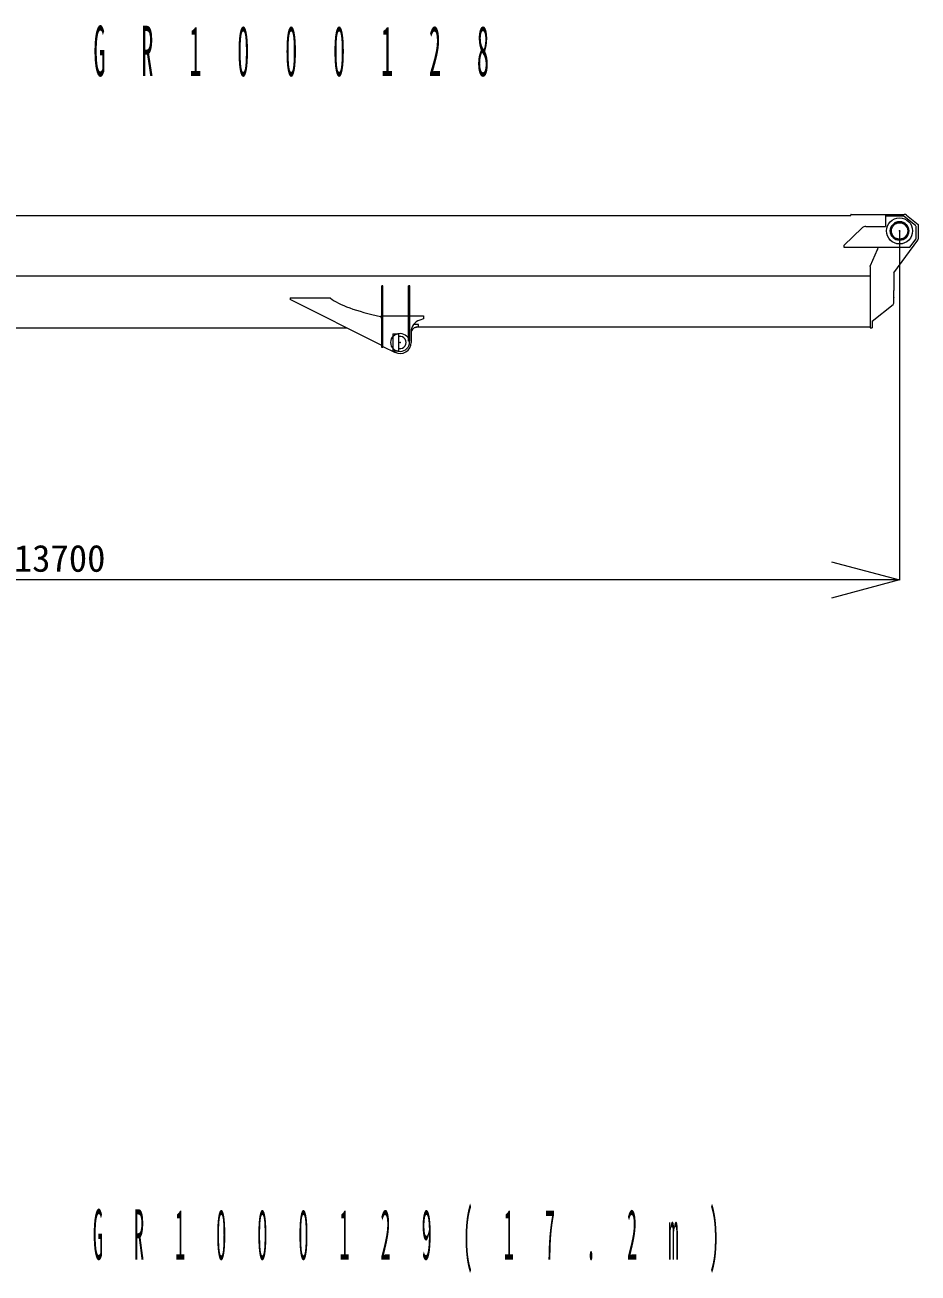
# Model space of a CAD drawing. Units: millimetres, scale not verified. Extents: x -45300 to 56953, y -84282 to 97824.
# Drawn here: x -24056 to -16771, y -13975 to -3794 of the extents above; entities that cross this region are included whole.
import ezdxf
from ezdxf.enums import TextEntityAlignment as Align

# ---------------------------------------------------------------- set-up
doc = ezdxf.new("R2010")
doc.units = ezdxf.units.MM
doc.header["$LTSCALE"] = 300
doc.header["$PDMODE"] = 32
doc.header["$PDSIZE"] = 150
doc.layers.add('0-0_0', color=7, linetype='Continuous', lineweight=18)
doc.layers.add('0-1_DEFPOINTS', color=7, linetype='Continuous')
doc.styles.add('ＭＳ ゴシック', font='')
doc.styles.get('ＭＳ ゴシック').set_extended_font_data('MS Gothic')

# ---------------------------------------------------------------- blocks, each defined once
blk = doc.blocks.new('_OPEN30')
at = {"layer": '0-0_0'}
blk.add_line((0, 0), (-1, 0), dxfattribs=at)
blk.add_lwpolyline([(-1, 0.2679), (0, 0), (-1, -0.2679)], dxfattribs=at)
blk = doc.blocks.new('D14')
at = {"layer": '0-0_0'}
for p, q in [((-13713.7, -50514.5), (-13713.7, -53361.7)), ((-27413.7, -51535.5), (-27413.7, -53361.7)), ((-13713.7, -53360.7), (-27413.7, -53360.7))]:
    blk.add_line(p, q, dxfattribs=at)
at = {"layer": '0-1_DEFPOINTS'}
for p in [(-13713.7, -50514), (-27413.7, -51535), (-27413.7, -53360.7)]:
    blk.add_point(p, dxfattribs=at)
at = {"layer": '0-0_0', "xscale": 554, "yscale": 554, "rotation": 180}
blk.add_blockref('_OPEN30', (-27413.7, -53360.7), dxfattribs=at)
at = {"layer": '0-0_0', "xscale": 554, "yscale": 554}
blk.add_blockref('_OPEN30', (-13713.7, -53360.7), dxfattribs=at)
at = {"layer": '0-0_0', "style": 'ＭＳ ゴシック'}
blk.add_text('13700', height=219.9, dxfattribs=at).set_placement((-20938.7, -53360.2), align=Align.BOTTOM_LEFT)

msp = doc.modelspace()

# ---------------------------------------------------------------- linework, layer by layer
at = {"layer": '0-0_0'}
for p, q in [((-26336.2, -5349.3), (-17318.2, -5349.3)), ((-17318.2, -5349.3), (-17318.2, -5342.8)), ((-17317.9, -5339.3), (-17042.2, -5339.3)), ((-17042.2, -5339.3), (-16884.2, -5339.3)), ((-17036.2, -5349.3), (-17037.2, -5349.3)), ((-17036.2, -5349.3), (-17036.2, -5354.3)), ((-17036.2, -5354.3), (-17036.2, -5437.3)), ((-16890.7, -5354.3), (-17036.2, -5354.3)), ((-16790.9, -5431.3), (-16884.4, -5356.5)), ((-16865.4, -5345.9), (-16771.2, -5421.3)), ((-17373.1, -5589.4), (-17230.7, -5451.4)), ((-17195.9, -5437.3), (-17036.2, -5437.3)), ((-16787.2, -5536), (-16787.2, -5439.1)), ((-16771.2, -5421.3), (-16771.2, -5541.1)), ((-16967.3, -5816.6), (-16774.2, -5550.4)), ((-16834.2, -5603.2), (-16789.1, -5541.9)), ((-17105.6, -5629.3), (-17160.9, -5758.3)), ((-17096.2, -5607.3), (-17105.6, -5629.3)), ((-17097.2, -5625.3), (-17097.2, -5625.3)), ((-17162.2, -5761.3), (-17160.9, -5758.3)), ((-17162.2, -5764.6), (-17162.2, -5761.3)), ((-17162.2, -5764.6), (-17162.2, -6264.8)), ((-26344.4, -5839.8), (-17162.2, -5839.8)), ((-16969.2, -5822.5), (-16969.2, -5958.3)), ((-21136.2, -5922.8), (-21146.2, -5922.8)), ((-21136.2, -6424.3), (-21136.2, -5922.8)), ((-20926.2, -6374.3), (-20926.2, -5922.8)), ((-16969.2, -5958.3), (-16969.2, -5960.2)), ((-16969.2, -6018.5), (-16969.2, -5960.2)), ((-21892.5, -6019.2), (-21572.8, -6019.2)), ((-21892.5, -6019.2), (-21892.5, -6034.2)), ((-21146.2, -6409.2), (-21892.5, -6034.2)), ((-21572.8, -6019.2), (-21568.8, -6019.2)), ((-17144.2, -6211.3), (-16975.1, -6075)), ((-16969.2, -6018.5), (-16969.2, -6019.9)), ((-16969.2, -6062.5), (-16969.2, -6019.9)), ((-20806.2, -6192.5), (-20834.9, -6201.2)), ((-21430.6, -6266.3), (-26143.8, -6266.3)), ((-20906.2, -6297), (-20906.2, -6384.3)), ((-20846.2, -6237.3), (-20886.4, -6237.3)), ((-20871.3, -6261.2), (-20846.2, -6253.3)), ((-17192.2, -6260.3), (-20868.3, -6260.3)), ((-17167.2, -6260.3), (-17192.2, -6260.3)), ((-17162.2, -6255.3), (-17167.2, -6260.3)), ((-17162.2, -6264.8), (-17144.2, -6264.8)), ((-17144.2, -6211.3), (-17144.2, -6264.8)), ((-21056.2, -6314.3), (-21056.2, -6454.3)), ((-21056.2, -6314.3), (-21006.2, -6314.3)), ((-21006.2, -6454.3), (-21006.2, -6314.3)), ((-20916.2, -6374.3), (-20926.2, -6374.3)), ((-21136.2, -6416.8), (-21035.3, -6465.3)), ((-21006.2, -6454.3), (-21056.2, -6454.3))]:
    msp.add_line(p, q, dxfattribs=at)
for points in [[(-17376.2, -5596.5), (-17376.2, -5607.3), (-16842.2, -5607.3)], [(-21136.2, -6424.3), (-21146.2, -6424.3), (-21146.2, -5922.8)], [(-20916.2, -6374.3), (-20916.2, -5922.8), (-20926.2, -5922.8)], [(-21146.2, -6185.9), (-21154.5, -6171.1), (-21154.7, -6171.1)], [(-21136.2, -6167.5), (-21129.2, -6167.5), (-20926.2, -6167.5)], [(-20916.2, -6167.5), (-20806.2, -6167.5), (-20806.2, -6192.5)], [(-20846.2, -6253.3), (-20846.2, -6250.3), (-20846.2, -6237.3)]]:
    msp.add_lwpolyline(points, dxfattribs=at)
for radius in [106.5, 66.5]:
    msp.add_circle((-16922.2, -5474.3), radius, dxfattribs=at)
for centre, radius, start, end in [((-17298.2, -5342.8), 20, 169.86343, 180), ((-16890.7, -5364.3), 10, 51.34019, 90), ((-16884.2, -5369.3), 30, 51.34019, 90), ((-17195.9, -5487.3), 50, 90, 134.09062), ((-16797.2, -5439.1), 10, 0, 51.34019), ((-17366.2, -5596.5), 10, 134.09062, 180), ((-16797.2, -5536), 10, 323.67317, 0), ((-16787.2, -5541.1), 16, 324.04757, 0), ((-16842.2, -5597.3), 10, 270, 323.67317), ((-16959.2, -5822.5), 10, 144.04757, 180), ((-21253.8, -5633.3), 498.2, 230.78229, 231.42942), ((-16985.2, -6062.5), 16, 308.89068, 0), ((-20806.2, -6297), 100, 106.69924, 180), ((-20856.2, -6308.9), 50, 158.07126, 180), ((-20856.2, -6308.9), 50, 107.57126, 158.07126), ((-20996.2, -6384.3), 90, 243.14569, 0), ((-20996.2, -6384.3), 50, 258.46303, 101.53697)]:
    msp.add_arc(centre, radius, start, end, dxfattribs=at)
msp.add_ellipse((-20105.7, -5939.7), major_axis=(1509.9, 0.1), ratio=0.213024, start_param=3.4025117, end_param=3.944273, dxfattribs=at)
for p in [(-16922.2, -5474.3), (-20996.2, -6384.3)]:
    msp.add_point(p, dxfattribs=at)

# ---------------------------------------------------------------- block references
msp.add_blockref('D14', (-3208.5, 45039.7), dxfattribs=at)

# ---------------------------------------------------------------- texts
at = {"layer": '0-0_0', "char_height": 410.6, "attachment_point": 7, "style": 'ＭＳ ゴシック'}
for s, insert in [('\\T4;\\W0.35;GR1000128', (-23497.4, -4218.4)), ('\\T4;\\W0.3;GR1000129(17.2m)', (-23502.3, -13974.8))]:
    msp.add_mtext(s, dxfattribs=dict(at, insert=insert))

doc.saveas('drawing.dxf')
